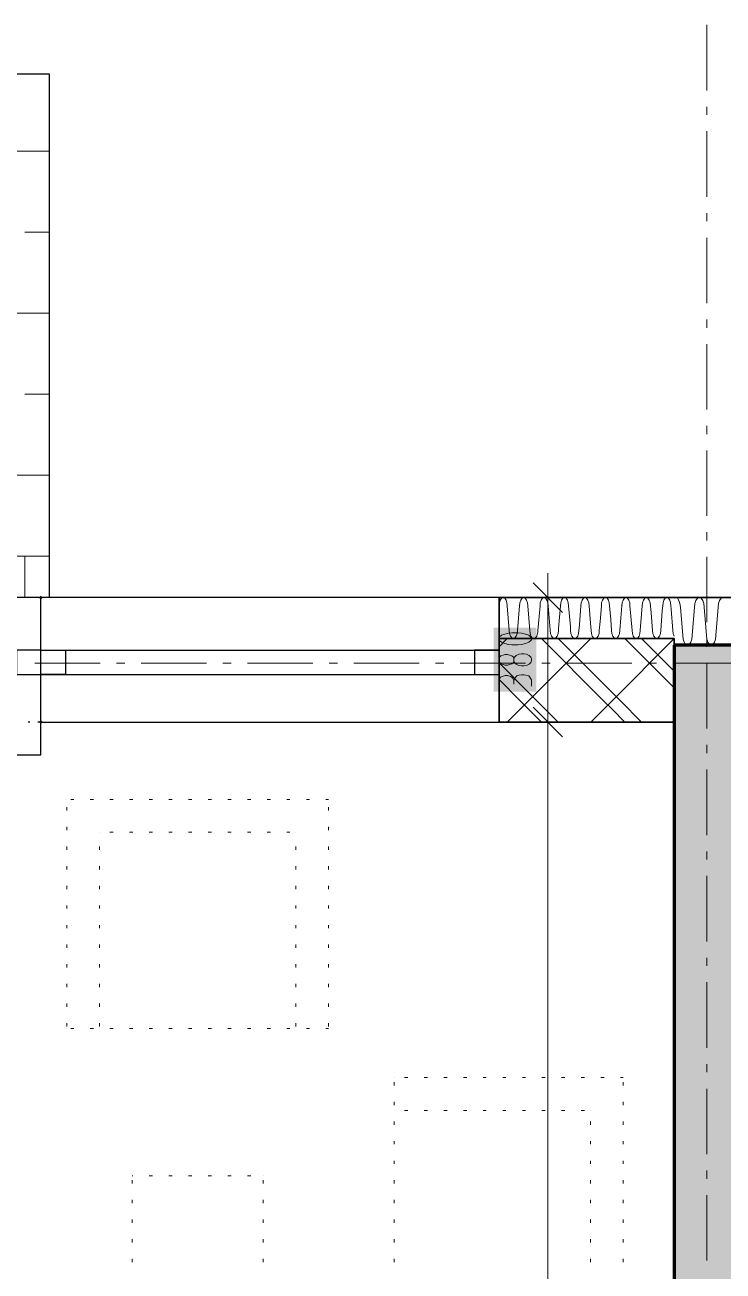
# Model space of a CAD drawing. Header units: millimetres. Extents: x 0 to 594, y 0 to 420.
# Drawn here: x 325.17 to 347.03, y 323 to 362.02 of the extents above; entities that cross this region are included whole.
import ezdxf

# ---------------------------------------------------------------- set-up
doc = ezdxf.new("R2010")
doc.units = ezdxf.units.MM
doc.header["$LTSCALE"] = 8
for name, color, linetype in [('PDF_Dvere', 7, 'Continuous'), ('PDF_Koty delkove', 7, 'Continuous'), ('PDF_Nabytek', 7, 'Continuous'), ('PDF_Obecne 0.25', 7, 'Continuous'), ('PDF_Okna', 7, 'Continuous'), ('PDF_Osy hlavni', 7, 'Continuous'), ('PDF_Srafy', 7, 'Continuous'), ('PDF_Steny obvodove nosne', 7, 'Continuous'), ('PDF_Steny sendvic', 7, 'Continuous'), ('PDF_Zatepleni', 7, 'Continuous')]:
    doc.layers.add(name, color=color, linetype=linetype)

msp = doc.modelspace()

# ---------------------------------------------------------------- linework, layer by layer
at = {"layer": 'PDF_Dvere', "lineweight": 25}
msp.add_lwpolyline([(325.666, 342.449), (324.898, 342.449), (324.898, 341.681), (325.666, 341.681)], close=True, dxfattribs=at)
at = {"layer": 'PDF_Koty delkove', "lineweight": 18}
for points in [[(341.543, 344.089), (341.543, 344.858)], [(342.004, 343.628), (341.081, 344.551)], [(342.311, 344.089), (341.543, 344.089), (340.774, 344.089)], [(341.543, 253.839), (341.543, 254.168), (341.543, 256.453), (341.543, 264.96), (341.543, 266.549), (341.543, 276.286), (341.543, 277.824), (341.543, 279.31), (341.543, 340.194), (341.543, 344.089)], [(340.483, 342.087), (340.465, 342.06), (340.414, 342.019), (340.347, 341.992), (340.278, 341.978), (340.209, 341.978), (340.142, 341.992), (340.073, 342.019), (340.022, 342.074), (340.005, 342.115), (340.005, 342.17), (340.022, 342.211), (340.073, 342.266), (340.142, 342.293), (340.209, 342.307), (340.278, 342.307), (340.347, 342.293), (340.414, 342.266), (340.465, 342.225), (340.483, 342.198)], [(340.79, 342.334), (340.722, 342.334), (340.637, 342.32), (340.552, 342.28), (340.5, 342.225), (340.483, 342.198), (340.483, 342.087), (340.5, 342.06), (340.552, 342.005), (340.637, 341.964), (340.722, 341.95), (340.79, 341.95), (340.875, 341.964), (340.962, 342.005), (341.013, 342.06), (341.03, 342.115), (341.03, 342.17), (341.013, 342.225)], [(341.013, 342.225), (340.962, 342.28), (340.875, 342.32), (340.79, 342.334)], [(340.005, 341.321), (340.005, 341.485), (340.022, 341.54), (340.056, 341.595), (340.108, 341.623), (340.209, 341.65), (340.278, 341.65), (340.38, 341.623), (340.449, 341.568), (340.483, 341.485), (340.483, 341.376)], [(341.03, 341.321), (341.03, 341.513), (340.995, 341.581), (340.944, 341.636), (340.859, 341.663), (340.79, 341.677), (340.722, 341.677), (340.637, 341.663), (340.569, 341.636), (340.518, 341.581), (340.483, 341.485)], [(342.004, 339.733), (341.081, 340.656)], [(342.311, 340.194), (341.543, 340.194), (340.774, 340.194)]]:
    msp.add_lwpolyline(points, dxfattribs=at)
msp.add_lwpolyline([(340.619, 342.991), (340.414, 342.991), (340.313, 342.977), (340.193, 342.95), (340.09, 342.909), (340.022, 342.855), (340.005, 342.827), (340.005, 342.772), (340.022, 342.745), (340.09, 342.69), (340.193, 342.649), (340.313, 342.621), (340.414, 342.607), (340.619, 342.607), (340.722, 342.621), (340.842, 342.649), (340.944, 342.69), (341.013, 342.745), (341.03, 342.772), (341.03, 342.827), (341.013, 342.855), (340.944, 342.909), (340.842, 342.95), (340.722, 342.977)], close=True, dxfattribs=at)
at = {"layer": 'PDF_Koty delkove', "color": 7, "lineweight": 18, "true_color": 0xffffff, "transparency": 33554559}
msp.add_solid([(341.184, 341.14), (341.184, 343.144), (339.851, 341.14), (339.851, 343.144)], dxfattribs=at)
at = {"layer": 'PDF_Nabytek', "lineweight": 13}
for points in [[(326.478, 337.77), (326.478, 337.77)], [(326.478, 337.77), (326.478, 337.77)], [(326.703, 337.77), (326.6, 337.77)], [(327.318, 337.77), (327.215, 337.77)], [(327.933, 337.77), (327.83, 337.77)], [(328.548, 337.77), (328.445, 337.77)], [(329.163, 337.77), (329.06, 337.77)], [(329.778, 337.77), (329.675, 337.77)], [(330.393, 337.77), (330.29, 337.77)], [(331.008, 337.77), (330.905, 337.77)], [(331.623, 337.77), (331.52, 337.77)], [(332.238, 337.77), (332.135, 337.77)], [(332.853, 337.77), (332.75, 337.77)], [(333.467, 337.77), (333.365, 337.77)], [(334.082, 337.77), (333.98, 337.77)], [(334.678, 337.77), (334.595, 337.77)], [(334.678, 337.77), (334.678, 337.77)], [(326.478, 337.425), (326.478, 337.527)], [(334.678, 337.425), (334.678, 337.527)], [(326.478, 336.81), (326.478, 336.912)], [(334.678, 336.81), (334.678, 336.912)], [(327.503, 336.745), (327.503, 336.745)], [(327.503, 336.745), (327.503, 336.745)], [(327.933, 336.745), (327.83, 336.745)], [(328.548, 336.745), (328.445, 336.745)], [(329.163, 336.745), (329.06, 336.745)], [(329.778, 336.745), (329.675, 336.745)], [(330.393, 336.745), (330.29, 336.745)], [(331.008, 336.745), (330.905, 336.745)], [(331.623, 336.745), (331.52, 336.745)], [(332.238, 336.745), (332.135, 336.745)], [(332.853, 336.745), (332.75, 336.745)], [(333.467, 336.745), (333.365, 336.745)], [(333.653, 336.745), (333.653, 336.745)], [(333.653, 336.745), (333.653, 336.745)], [(326.478, 336.195), (326.478, 336.297)], [(327.503, 336.195), (327.503, 336.297)], [(333.653, 336.195), (333.653, 336.297)], [(334.678, 336.195), (334.678, 336.297)], [(326.478, 335.58), (326.478, 335.682)], [(327.503, 335.58), (327.503, 335.682)], [(333.653, 335.58), (333.653, 335.682)], [(334.678, 335.58), (334.678, 335.682)], [(326.478, 334.965), (326.478, 335.067)], [(327.503, 334.965), (327.503, 335.067)], [(333.653, 334.965), (333.653, 335.067)], [(334.678, 334.965), (334.678, 335.067)], [(326.478, 334.35), (326.478, 334.452)], [(327.503, 334.35), (327.503, 334.452)], [(333.653, 334.35), (333.653, 334.452)], [(334.678, 334.35), (334.678, 334.452)], [(326.478, 333.735), (326.478, 333.837)], [(327.503, 333.735), (327.503, 333.837)], [(333.653, 333.735), (333.653, 333.837)], [(334.678, 333.735), (334.678, 333.837)], [(326.478, 333.12), (326.478, 333.222)], [(327.503, 333.12), (327.503, 333.222)], [(333.653, 333.12), (333.653, 333.222)], [(334.678, 333.12), (334.678, 333.222)], [(326.478, 332.505), (326.478, 332.607)], [(327.503, 332.505), (327.503, 332.607)], [(333.653, 332.505), (333.653, 332.607)], [(334.678, 332.505), (334.678, 332.607)], [(326.478, 331.89), (326.478, 331.992)], [(327.503, 331.89), (327.503, 331.992)], [(333.653, 331.89), (333.653, 331.992)], [(334.678, 331.89), (334.678, 331.992)], [(326.478, 331.275), (326.478, 331.377)], [(327.503, 331.275), (327.503, 331.377)], [(333.653, 331.275), (333.653, 331.377)], [(334.678, 331.275), (334.678, 331.377)], [(326.478, 330.66), (326.478, 330.762)], [(326.478, 330.595), (326.478, 330.595)], [(326.478, 330.595), (326.478, 330.595)], [(326.703, 330.595), (326.6, 330.595)], [(327.318, 330.595), (327.215, 330.595)], [(327.503, 330.66), (327.503, 330.762)], [(327.503, 330.595), (327.503, 330.595)], [(327.933, 330.595), (327.83, 330.595)], [(328.548, 330.595), (328.445, 330.595)], [(329.163, 330.595), (329.06, 330.595)], [(329.778, 330.595), (329.675, 330.595)], [(330.393, 330.595), (330.29, 330.595)], [(331.008, 330.595), (330.905, 330.595)], [(331.623, 330.595), (331.52, 330.595)], [(332.238, 330.595), (332.135, 330.595)], [(332.853, 330.595), (332.75, 330.595)], [(333.467, 330.595), (333.365, 330.595)], [(333.653, 330.66), (333.653, 330.762)], [(333.653, 330.595), (333.653, 330.595)], [(334.082, 330.595), (333.98, 330.595)], [(334.678, 330.595), (334.595, 330.595)], [(334.678, 330.66), (334.678, 330.762)], [(334.678, 330.595), (334.678, 330.595)], [(334.678, 330.595), (334.678, 330.595)], [(336.728, 329.058), (336.728, 329.058)], [(336.728, 329.058), (336.728, 329.058)], [(337.157, 329.058), (337.055, 329.058)], [(337.772, 329.058), (337.67, 329.058)], [(338.387, 329.058), (338.285, 329.058)], [(339.002, 329.058), (338.9, 329.058)], [(339.617, 329.058), (339.515, 329.058)], [(340.232, 329.058), (340.13, 329.058)], [(340.847, 329.058), (340.745, 329.058)], [(341.462, 329.058), (341.36, 329.058)], [(342.077, 329.058), (341.975, 329.058)], [(342.692, 329.058), (342.59, 329.058)], [(343.307, 329.058), (343.205, 329.058)], [(343.903, 329.058), (343.82, 329.058)], [(343.903, 329.058), (343.903, 329.058)], [(343.903, 329.058), (343.903, 329.058)], [(336.728, 328.815), (336.728, 328.917)], [(343.903, 328.815), (343.903, 328.917)], [(336.728, 328.2), (336.728, 328.302)], [(343.903, 328.2), (343.903, 328.302)], [(336.728, 328.033), (336.728, 328.033)], [(337.157, 328.033), (337.055, 328.033)], [(337.772, 328.033), (337.67, 328.033)], [(338.387, 328.033), (338.285, 328.033)], [(339.002, 328.033), (338.9, 328.033)], [(339.617, 328.033), (339.515, 328.033)], [(340.232, 328.033), (340.13, 328.033)], [(340.847, 328.033), (340.745, 328.033)], [(341.462, 328.033), (341.36, 328.033)], [(342.077, 328.033), (341.975, 328.033)], [(342.692, 328.033), (342.59, 328.033)], [(342.878, 328.033), (342.878, 328.033)], [(342.878, 328.033), (342.878, 328.033)], [(336.728, 327.585), (336.728, 327.687)], [(342.878, 327.585), (342.878, 327.687)], [(343.903, 327.585), (343.903, 327.687)], [(336.728, 326.97), (336.728, 327.072)], [(342.878, 326.97), (342.878, 327.072)], [(343.903, 326.97), (343.903, 327.072)], [(336.728, 326.355), (336.728, 326.457)], [(342.878, 326.355), (342.878, 326.457)], [(343.903, 326.355), (343.903, 326.457)], [(328.528, 325.983), (328.528, 325.983)], [(328.548, 325.983), (328.528, 325.983)], [(328.528, 325.983), (328.528, 325.983)], [(329.163, 325.983), (329.06, 325.983)], [(329.778, 325.983), (329.675, 325.983)], [(330.393, 325.983), (330.29, 325.983)], [(331.008, 325.983), (330.905, 325.983)], [(331.623, 325.983), (331.52, 325.983)], [(332.238, 325.983), (332.135, 325.983)], [(332.628, 325.983), (332.628, 325.983)], [(332.628, 325.983), (332.628, 325.983)], [(328.528, 325.74), (328.528, 325.842)], [(332.628, 325.74), (332.628, 325.842)], [(336.728, 325.74), (336.728, 325.842)], [(342.878, 325.74), (342.878, 325.842)], [(343.903, 325.74), (343.903, 325.842)], [(328.528, 325.125), (328.528, 325.227)], [(332.628, 325.125), (332.628, 325.227)], [(336.728, 325.125), (336.728, 325.227)], [(342.878, 325.125), (342.878, 325.227)], [(343.903, 325.125), (343.903, 325.227)], [(328.528, 324.51), (328.528, 324.612)], [(332.628, 324.51), (332.628, 324.612)], [(336.728, 324.51), (336.728, 324.612)], [(342.878, 324.51), (342.878, 324.612)], [(343.903, 324.51), (343.903, 324.612)], [(328.528, 323.895), (328.528, 323.997)], [(332.628, 323.895), (332.628, 323.997)], [(336.728, 323.895), (336.728, 323.997)], [(342.878, 323.895), (342.878, 323.997)], [(343.903, 323.895), (343.903, 323.997)], [(328.528, 323.28), (328.528, 323.382)], [(332.628, 323.28), (332.628, 323.382)], [(336.728, 323.28), (336.728, 323.382)], [(342.878, 323.28), (342.878, 323.382)], [(343.903, 323.28), (343.903, 323.382)]]:
    msp.add_lwpolyline(points, dxfattribs=at)
at = {"layer": 'PDF_Obecne 0.25', "lineweight": 25}
for points in [[(294.148, 360.489), (325.923, 360.489)], [(325.923, 360.489), (325.923, 344.089)], [(325.666, 344.089), (315.417, 344.089)], [(315.417, 340.194), (315.417, 339.169), (325.666, 339.169), (325.666, 340.194)]]:
    msp.add_lwpolyline(points, dxfattribs=at)
at = {"layer": 'PDF_Okna', "lineweight": 25}
for points in [[(325.666, 340.194), (325.666, 344.089)], [(340.016, 344.089), (325.666, 344.089)], [(325.666, 342.449), (340.016, 342.449)], [(325.666, 341.681), (340.016, 341.681)], [(325.666, 340.194), (340.016, 340.194)]]:
    msp.add_lwpolyline(points, dxfattribs=at)
for points in [[(325.666, 342.449), (326.435, 342.449), (326.435, 341.681), (325.666, 341.681)], [(340.016, 342.449), (339.248, 342.449), (339.248, 341.681), (340.016, 341.681)]]:
    msp.add_lwpolyline(points, close=True, dxfattribs=at)
at = {"layer": 'PDF_Osy hlavni', "lineweight": 18}
for points in [[(346.525, 359.974), (346.525, 362.024)], [(346.525, 359.206), (346.525, 359.462)], [(346.525, 356.643), (346.525, 358.693)], [(346.525, 355.874), (346.525, 356.131)], [(346.525, 353.312), (346.525, 355.362)], [(346.525, 352.543), (346.525, 352.799)], [(346.525, 349.981), (346.525, 352.031)], [(346.525, 349.212), (346.525, 349.468)], [(346.525, 346.65), (346.525, 348.699)], [(346.525, 345.881), (346.525, 346.137)], [(346.525, 343.318), (346.525, 345.368)], [(346.525, 342.55), (346.525, 342.806)], [(327.523, 342.039), (325.473, 342.039)], [(328.291, 342.039), (328.035, 342.039)], [(330.854, 342.039), (328.804, 342.039)], [(331.623, 342.039), (331.366, 342.039)], [(334.185, 342.039), (332.135, 342.039)], [(334.954, 342.039), (334.697, 342.039)], [(337.516, 342.039), (335.466, 342.039)], [(338.285, 342.039), (338.029, 342.039)], [(340.847, 342.039), (338.797, 342.039)], [(341.616, 342.039), (341.36, 342.039)], [(344.179, 342.039), (342.129, 342.039)], [(344.947, 342.039), (344.691, 342.039)], [(347.51, 342.039), (345.46, 342.039)], [(346.525, 339.987), (346.525, 342.037)], [(346.525, 339.218), (346.525, 339.475)], [(346.525, 336.656), (346.525, 338.706)], [(346.525, 335.887), (346.525, 336.143)], [(346.525, 333.325), (346.525, 335.375)], [(346.525, 332.556), (346.525, 332.812)], [(346.525, 329.993), (346.525, 332.043)], [(346.525, 329.225), (346.525, 329.481)], [(346.525, 326.662), (346.525, 328.712)], [(346.525, 325.893), (346.525, 326.15)], [(346.525, 323.331), (346.525, 325.381)]]:
    msp.add_lwpolyline(points, dxfattribs=at)
at = {"layer": 'PDF_Srafy', "lineweight": 9}
for points in [[(325.923, 358.07), (322.63, 358.07)], [(325.923, 355.533), (325.166, 355.533)], [(325.923, 352.996), (322.63, 352.996), (317.556, 352.996), (312.483, 352.996), (307.409, 352.996), (302.336, 352.996), (297.263, 352.996), (294.148, 352.996)], [(325.923, 350.46), (325.166, 350.46)], [(325.923, 347.923), (322.63, 347.923), (317.556, 347.923), (312.483, 347.923), (307.409, 347.923), (302.336, 347.923), (297.263, 347.923), (294.148, 347.923)], [(325.923, 345.386), (325.166, 345.386), (320.093, 345.386), (315.02, 345.386), (309.946, 345.386), (304.873, 345.386), (299.799, 345.386), (294.726, 345.386), (294.148, 345.386)], [(325.166, 345.386), (325.166, 344.089)]]:
    msp.add_lwpolyline(points, dxfattribs=at)
at = {"layer": 'PDF_Steny obvodove nosne', "lineweight": 70}
msp.add_lwpolyline([(345.5, 342.603), (345.5, 340.194), (345.5, 266.549), (345.5, 256.453), (345.5, 253.993), (347.55, 253.993), (347.55, 256.453), (347.55, 266.549), (347.55, 340.194), (347.55, 342.603)], close=True, dxfattribs=at)
at = {"layer": 'PDF_Steny obvodove nosne', "color": 9, "lineweight": 9, "true_color": 0xc0c0c0, "transparency": 33554559}
msp.add_solid([(345.5, 342.603), (345.5, 253.993), (347.55, 342.603), (347.55, 253.993)], dxfattribs=at)
at = {"layer": 'PDF_Steny sendvic', "lineweight": 25}
for points in [[(325.319, 344.089), (325.268, 344.089)], [(325.666, 344.089), (325.575, 344.089)], [(325.319, 340.194), (325.268, 340.194)], [(325.666, 340.194), (325.575, 340.194)]]:
    msp.add_lwpolyline(points, dxfattribs=at)
at = {"layer": 'PDF_Steny sendvic', "lineweight": 9}
for points in [[(340.144, 344.089), (340.095, 344.07), (340.054, 344.014), (340.026, 343.931), (340.016, 343.833)], [(340.273, 343.833), (340.263, 343.931), (340.235, 344.014), (340.194, 344.07), (340.144, 344.089)], [(340.273, 343.833), (340.336, 343.064)], [(340.594, 343.064), (340.657, 343.833)], [(340.785, 344.089), (340.736, 344.07), (340.695, 344.014), (340.667, 343.931), (340.657, 343.833)], [(340.913, 343.833), (340.903, 343.931), (340.876, 344.014), (340.834, 344.07), (340.785, 344.089)], [(340.913, 343.833), (340.977, 343.064)], [(341.234, 343.064), (341.298, 343.833)], [(341.426, 344.089), (341.377, 344.07), (341.335, 344.014), (341.307, 343.931), (341.298, 343.833)], [(341.554, 343.833), (341.544, 343.931), (341.516, 344.014), (341.475, 344.07), (341.426, 344.089)], [(341.554, 343.833), (341.616, 343.08), (341.617, 343.064)], [(341.875, 343.064), (341.88, 343.125), (341.938, 343.833)], [(342.066, 344.089), (342.017, 344.07), (341.976, 344.014), (341.948, 343.931), (341.938, 343.833)], [(342.194, 343.833), (342.185, 343.931), (342.157, 344.014), (342.115, 344.07), (342.066, 344.089), (342.066, 344.089)], [(342.194, 343.833), (342.248, 343.188), (342.258, 343.064)], [(342.515, 343.064), (342.53, 343.236), (342.579, 343.833)], [(342.707, 344.089), (342.658, 344.07), (342.616, 344.014), (342.589, 343.931), (342.579, 343.833)], [(342.835, 343.833), (342.825, 343.931), (342.798, 344.014), (342.756, 344.07), (342.707, 344.089)], [(342.835, 343.833), (342.879, 343.295), (342.899, 343.064)], [(343.156, 343.064), (343.179, 343.346), (343.219, 343.833)], [(343.348, 344.089), (343.299, 344.07), (343.257, 344.014), (343.229, 343.931), (343.219, 343.833)], [(343.476, 343.833), (343.466, 343.931), (343.438, 344.014), (343.397, 344.07), (343.348, 344.089)], [(343.476, 343.833), (343.511, 343.403), (343.539, 343.064)], [(343.797, 343.064), (343.829, 343.457), (343.86, 343.833)], [(343.988, 344.089), (343.939, 344.07), (343.898, 344.014), (343.87, 343.931), (343.86, 343.833)], [(344.116, 343.833), (344.107, 343.931), (344.079, 344.014), (344.037, 344.07), (343.988, 344.089)], [(344.116, 343.833), (344.143, 343.51), (344.18, 343.064)], [(344.437, 343.064), (344.479, 343.567), (344.501, 343.833)], [(344.58, 344.07), (344.538, 344.014), (344.51, 343.931), (344.501, 343.833)], [(344.629, 344.089), (344.58, 344.07)], [(344.757, 343.833), (344.747, 343.931), (344.719, 344.014), (344.678, 344.07), (344.629, 344.089)], [(344.757, 343.833), (344.775, 343.617), (344.82, 343.064)], [(345.078, 343.064), (345.128, 343.678), (345.141, 343.833)], [(345.269, 344.089), (345.22, 344.07), (345.179, 344.014), (345.151, 343.931), (345.141, 343.833)], [(345.398, 343.833), (345.388, 343.931), (345.36, 344.014), (345.318, 344.07), (345.269, 344.089)], [(345.398, 343.833), (345.407, 343.725), (345.461, 343.064)], [(340.336, 343.064), (340.346, 342.966), (340.374, 342.882), (340.383, 342.87), (340.416, 342.827), (340.451, 342.808)], [(340.478, 342.808), (340.514, 342.827), (340.556, 342.882), (340.562, 342.901), (340.584, 342.966), (340.594, 343.064)], [(340.594, 343.064), (340.594, 343.064)], [(340.977, 343.064), (340.986, 342.973), (340.986, 342.966), (341.014, 342.882), (341.056, 342.827), (341.092, 342.808)], [(341.155, 342.827), (341.196, 342.882), (341.224, 342.966), (341.229, 343.014), (341.234, 343.064)], [(341.234, 343.064), (341.234, 343.064)], [(341.617, 343.064), (341.627, 342.966), (341.655, 342.882), (341.697, 342.827), (341.733, 342.808)], [(341.759, 342.808), (341.795, 342.827), (341.837, 342.882), (341.865, 342.966), (341.875, 343.064)], [(341.875, 343.064), (341.875, 343.064)], [(342.258, 343.064), (342.268, 342.966), (342.296, 342.882), (342.337, 342.827), (342.373, 342.808)], [(342.4, 342.808), (342.436, 342.827), (342.478, 342.882), (342.506, 342.966), (342.515, 343.064)], [(342.515, 343.064), (342.515, 343.064)], [(342.899, 343.064), (342.908, 342.966), (342.936, 342.882), (342.978, 342.827)], [(343.041, 342.808), (343.077, 342.827), (343.118, 342.882), (343.146, 342.966), (343.156, 343.064)], [(343.156, 343.064), (343.156, 343.064)], [(343.156, 343.064), (343.156, 343.064)], [(343.539, 343.064), (343.549, 342.966), (343.577, 342.882), (343.619, 342.827), (343.654, 342.808)], [(343.681, 342.808), (343.717, 342.827), (343.759, 342.882), (343.787, 342.966), (343.797, 343.064)], [(343.797, 343.064), (343.797, 343.064)], [(344.18, 343.064), (344.19, 342.966), (344.217, 342.882), (344.259, 342.827), (344.295, 342.808)], [(344.322, 342.808), (344.358, 342.827), (344.4, 342.882), (344.427, 342.966), (344.437, 343.064)], [(344.437, 343.064), (344.437, 343.064)], [(344.82, 343.064), (344.83, 342.966), (344.858, 342.882), (344.9, 342.827), (344.936, 342.808)], [(344.963, 342.808), (344.998, 342.827), (345.04, 342.882), (345.068, 342.966), (345.078, 343.064)], [(345.078, 343.064), (345.078, 343.064)], [(345.461, 343.064), (345.471, 342.966), (345.499, 342.882), (345.5, 342.88)], [(340.016, 342.552), (340.273, 342.808)], [(340.273, 340.194), (340.939, 340.861), (342.886, 342.808)], [(341.119, 342.808), (341.155, 342.827)], [(343.958, 340.194), (343.553, 340.599), (343.291, 340.861), (341.344, 342.808)], [(344.48, 340.194), (343.814, 340.861), (343.553, 341.122), (341.867, 342.808)], [(342.886, 340.194), (343.553, 340.861), (345.5, 342.808)], [(342.978, 342.827), (343.014, 342.808)], [(345.5, 341.266), (343.958, 342.808)], [(345.5, 341.788), (344.48, 342.808)], [(341.867, 340.194), (341.2, 340.861), (340.939, 341.122), (340.016, 342.045)], [(341.344, 340.194), (340.939, 340.599), (340.678, 340.861), (340.016, 341.522)], [(345.5, 340.194), (345.5, 340.194)]]:
    msp.add_lwpolyline(points, dxfattribs=at)
at = {"layer": 'PDF_Steny sendvic', "lineweight": 35}
for points in [[(340.016, 344.089), (340.016, 342.808), (345.5, 342.808)], [(345.5, 344.089), (340.016, 344.089)]]:
    msp.add_lwpolyline(points, dxfattribs=at)
msp.add_lwpolyline([(340.016, 342.808), (345.5, 342.808), (345.5, 342.603), (345.5, 340.194), (345.449, 340.194), (340.016, 340.194), (340.016, 341.681), (340.016, 342.449)], close=True, dxfattribs=at)
at = {"layer": 'PDF_Steny sendvic', "lineweight": 25, "transparency": 33554559}
for points in [[(325.731, 344.089), (325.666, 344.025), (325.666, 344.153), (325.602, 344.089)], [(325.731, 340.194), (325.666, 340.13), (325.666, 340.259), (325.602, 340.194)]]:
    msp.add_solid(points, dxfattribs=at)
at = {"layer": 'PDF_Steny sendvic', "lineweight": 9, "transparency": 33554559}
for points in [[(340.016, 343.856), (340.039, 343.833), (340.016, 343.81)], [(340.657, 343.81), (340.634, 343.833), (340.68, 343.833), (340.657, 343.856)], [(341.298, 343.81), (341.275, 343.833), (341.321, 343.833), (341.298, 343.856)], [(341.938, 343.81), (341.915, 343.833), (341.961, 343.833), (341.938, 343.856)], [(342.579, 343.81), (342.556, 343.833), (342.602, 343.833), (342.579, 343.856)], [(343.219, 343.81), (343.196, 343.833), (343.243, 343.833), (343.219, 343.856)], [(343.86, 343.81), (343.837, 343.833), (343.883, 343.833), (343.86, 343.856)], [(344.501, 343.81), (344.478, 343.833), (344.524, 343.833), (344.501, 343.856)], [(345.141, 343.81), (345.118, 343.833), (345.164, 343.833), (345.141, 343.856)], [(340.939, 340.838), (340.916, 340.861), (340.962, 340.861), (340.939, 340.884)], [(343.553, 340.838), (343.53, 340.861), (343.576, 340.861), (343.553, 340.884)]]:
    msp.add_solid(points, dxfattribs=at)
at = {"layer": 'PDF_Zatepleni', "lineweight": 9}
for points in [[(345.528, 344.089), (345.5, 344.075)], [(345.559, 344.089), (345.601, 344.068), (345.649, 344.003), (345.682, 343.906), (345.693, 343.792), (345.767, 342.9), (345.778, 342.787), (345.81, 342.69), (345.858, 342.626), (345.915, 342.603), (345.972, 342.626), (346.02, 342.69), (346.053, 342.787), (346.064, 342.9), (346.138, 343.792)], [(346.271, 344.089), (346.23, 344.068), (346.181, 344.003), (346.149, 343.906), (346.138, 343.792)], [(346.303, 344.089), (346.344, 344.068), (346.393, 344.003), (346.425, 343.906), (346.436, 343.792), (346.51, 342.9), (346.521, 342.787), (346.553, 342.69), (346.602, 342.626), (346.658, 342.603), (346.715, 342.626), (346.764, 342.69), (346.796, 342.787), (346.807, 342.9), (346.881, 343.792)], [(347.014, 344.089), (346.973, 344.068), (346.924, 344.003), (346.892, 343.906), (346.881, 343.792)], [(346.138, 343.792), (346.138, 343.792)], [(346.881, 343.792), (346.881, 343.792)]]:
    msp.add_lwpolyline(points, dxfattribs=at)
at = {"layer": 'PDF_Zatepleni', "lineweight": 35}
for points in [[(347.55, 344.089), (345.5, 344.089)], [(345.5, 342.808), (345.5, 342.603), (347.55, 342.603), (347.55, 342.808)]]:
    msp.add_lwpolyline(points, dxfattribs=at)
at = {"layer": 'PDF_Zatepleni', "lineweight": 9, "transparency": 33554559}
for points in [[(346.064, 342.877), (346.041, 342.9), (346.087, 342.9), (346.064, 342.924)], [(346.807, 342.877), (346.784, 342.9), (346.83, 342.9), (346.807, 342.924)]]:
    msp.add_solid(points, dxfattribs=at)

doc.saveas('drawing.dxf')
